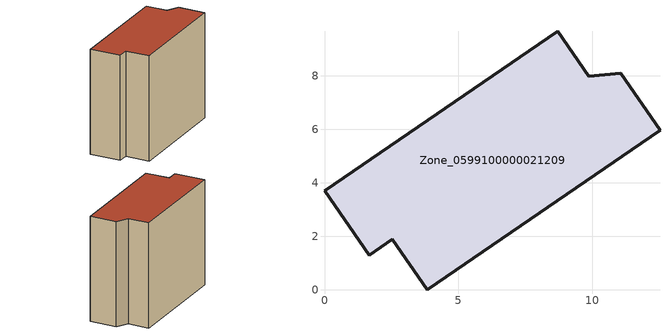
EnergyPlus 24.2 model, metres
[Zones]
Zone_0599100000021209
 floor ground (C_G): 9.87,7.99 11.07,8.09 12.53,5.96 3.84,0 2.54,1.89 1.67,1.29 0,3.71 8.72,9.67 z0
 wall outside (C_F): 8.72,9.67 0,3.71 1.67,1.29 2.54,1.89 3.84,0 12.53,5.96 11.07,8.09 9.87,7.99 8.72,9.67 z0:9.99
 roof outside (C_R): 9.87,7.99 8.72,9.67 0,3.71 1.67,1.29 2.54,1.89 3.84,0 12.53,5.96 11.07,8.09 z9.99
[BUILDING]
Pand.0599100000021209: North Axis=0; Terrain=City; Loads Convergence Tolerance Value=0.04; Temperature Convergence Tolerance Value=0.4; Solar Distribution=FullExterior; Maximum Number of Warmup Days=25; Minimum Number of Warmup Days=1
[Site:Location]
Rotterdam.The.Hague.AP_ZH_NLD Design_Conditions: Latitude=51.96; Longitude=4.45; Time Zone=1; Elevation=-4.5
[SITE:GROUNDTEMPERATURE:BUILDINGSURFACE]
18, 18, 18, 18, 18, 18, 18, 18, 18, 18, 18, 18
[MATERIAL] Thermal Absorptance=0.9; Solar Absorptance=0.7; Visible Absorptance=0.7
Name | Roughness | Thickness | Conductivity | Density | Specific Heat
G.TI.1946 | MediumSmooth | 0.15 | 1 | 540 | 1210
F.TI.1946 | Rough | 0.3 | 0.857143 | 1920 | 840
R.TI.1946 | MediumRough | 0.2 | 0.1 | 1500 | 1000
[CONSTRUCTION]
C_G: G.TI.1946
C_F: F.TI.1946
C_R: R.TI.1946
[ZONE]
Zone_0599100000021209: Type=1; Multiplier=1; Ceiling Height=Autocalculate; Volume=Autocalculate; Floor Area=autocalculate; Part of Total Floor Area=Yes
[ZONEINFILTRATION:DESIGNFLOWRATE]
Infil_Zone_0599100000021209: Zone or ZoneList or Space or SpaceList=Zone_0599100000021209; Schedule=AlwaysOn; Design Flow Rate Calculation Method=Flow/Area; Flow Rate per Floor Area=0.003; Constant Term Coefficient=1; Temperature Term Coefficient=0; Velocity Term Coefficient=0; Velocity Squared Term Coefficient=0
[HVACTEMPLATE:ZONE:IDEALLOADSAIRSYSTEM]
Zone_0599100000021209: Maximum Heating Supply Air Temperature=50; Minimum Cooling Supply Air Temperature=13; Maximum Heating Supply Air Humidity Ratio=0.0156; Minimum Cooling Supply Air Humidity Ratio=0.0077; Heating Limit=NoLimit; Cooling Limit=NoLimit; Dehumidification Control Type=ConstantSensibleHeatRatio; Cooling Sensible Heat Ratio=0.7; Dehumidification Setpoint=60; Humidification Control Type=None; Humidification Setpoint=30; Outdoor Air Method=None; Outdoor Air Flow Rate per Person=0.00944; Outdoor Air Flow Rate per Zone Floor Area=0; Outdoor Air Flow Rate per Zone=0; Demand Controlled Ventilation Type=None; Outdoor Air Economizer Type=NoEconomizer; Heat Recovery Type=None; Sensible Heat Recovery Effectiveness=0.7; Latent Heat Recovery Effectiveness=0.65
[ZONECONTROL:THERMOSTAT]
ThermostatControl_Zone_0599100000021209: Zone or ZoneList=Zone_0599100000021209; Control Type Schedule=DualSetpointControlType; Control 1=Thermostat_Zone_0599100000021209; Temperature Difference Between Cutout And Setpoint=0
[THERMOSTATSETPOINT:DUALSETPOINT]
Thermostat_Zone_0599100000021209: Heating Setpoint Temperature Schedule=HeatingSetpoint_Zone_0599100000021209; Cooling Setpoint Temperature Schedule=CoolingSetpoint_Zone_0599100000021209
[SCHEDULE:COMPACT]
HeatingSetpoint_Zone_0599100000021209: Through: 12/31, For: AllDays, Until: 24:00, 21
CoolingSetpoint_Zone_0599100000021209: Through: 12/31, For: AllDays, Until: 24:00, 24
DualSetpointControlType: Through: 12/31, For: AllDays, Until: 24:00, 4
AlwaysOn: Through: 12/31, For: AllDays, Until: 24:00, 1
